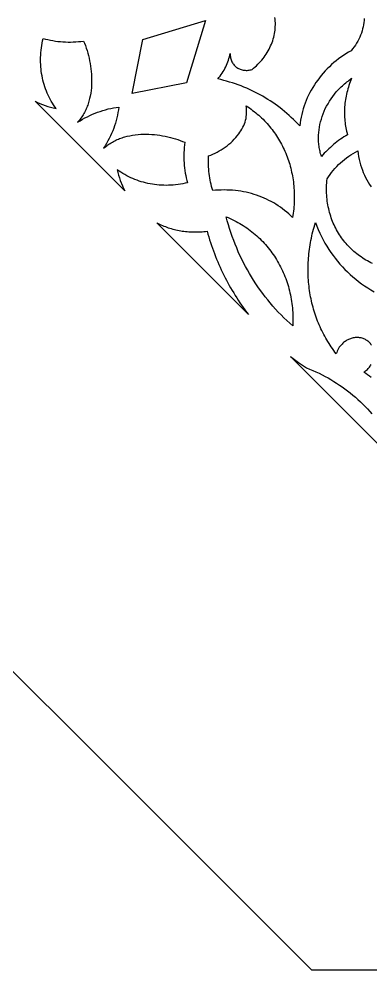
# Model space of a CAD drawing. Extents: x 1908 to 3442, y -299 to 721.
# Drawn here: x 3102.7 to 3144.7, y 2.4 to 115.9 of the extents above; entities that cross this region are included whole.
import ezdxf

# ---------------------------------------------------------------- set-up
doc = ezdxf.new("R2010")
doc.units = 0
doc.layers.add('BITMAP_LAYER', color=18, linetype='CONTINUOUS')

msp = doc.modelspace()

# ---------------------------------------------------------------- linework, layer by layer
at = {"layer": 'BITMAP_LAYER'}
for points in [[(3315.73, 2.45), (3441.68, 128.39), (3441.68, 306.5), (3315.73, 432.45), (3137.62, 432.45), (3011.68, 306.5), (3011.68, 128.39), (3137.62, 2.45)], [(3122.71, 108.3), (3116.25, 107.02), (3117.53, 113.48), (3124.97, 115.74)], [(3105.9, 113.54), (3106.19, 113.47), (3106.49, 113.41), (3106.78, 113.35), (3107.08, 113.3), (3107.38, 113.26), (3107.68, 113.23), (3107.98, 113.21), (3108.29, 113.19), (3108.59, 113.18), (3108.9, 113.18), (3109.21, 113.19), (3109.52, 113.2), (3109.83, 113.23), (3110.14, 113.26), (3110.45, 113.3), (3110.56, 113.03), (3110.67, 112.75), (3110.77, 112.46), (3110.86, 112.17), (3110.95, 111.87), (3111.03, 111.57), (3111.11, 111.26), (3111.17, 110.95), (3111.23, 110.63), (3111.29, 110.31), (3111.33, 109.99), (3111.36, 109.67), (3111.39, 109.34), (3111.41, 109.01), (3111.41, 108.69), (3111.41, 108.36), (3111.4, 108.03), (3111.38, 107.71), (3111.34, 107.38), (3111.3, 107.06), (3111.24, 106.74), (3111.17, 106.43), (3111.09, 106.12), (3111.04, 105.97), (3110.99, 105.81), (3110.94, 105.66), (3110.88, 105.51), (3110.83, 105.37), (3110.76, 105.22), (3110.7, 105.07), (3110.63, 104.93), (3110.56, 104.79), (3110.48, 104.65), (3110.4, 104.51), (3110.32, 104.38), (3110.23, 104.24), (3110.14, 104.11), (3110.05, 103.98), (3109.95, 103.85), (3109.85, 103.73), (3109.74, 103.6), (3110.03, 103.79), (3110.32, 103.96), (3110.61, 104.12), (3110.91, 104.27), (3111.2, 104.42), (3111.51, 104.56), (3111.81, 104.68), (3112.12, 104.8), (3112.43, 104.91), (3112.74, 105.01), (3113.06, 105.1), (3113.37, 105.19), (3113.69, 105.26), (3114.01, 105.32), (3114.33, 105.37), (3114.65, 105.42), (3114.61, 105.09), (3114.55, 104.78), (3114.49, 104.46), (3114.42, 104.14), (3114.34, 103.82), (3114.25, 103.51), (3114.15, 103.2), (3114.04, 102.89), (3113.92, 102.58), (3113.79, 102.27), (3113.65, 101.97), (3113.51, 101.67), (3113.35, 101.38), (3113.19, 101.08), (3113.02, 100.79), (3112.84, 100.51), (3112.96, 100.61), (3113.09, 100.72), (3113.21, 100.81), (3113.34, 100.91), (3113.47, 101), (3113.61, 101.09), (3113.74, 101.17), (3113.88, 101.25), (3114.02, 101.32), (3114.16, 101.4), (3114.31, 101.47), (3114.45, 101.53), (3114.6, 101.59), (3114.75, 101.65), (3114.9, 101.71), (3115.05, 101.76), (3115.2, 101.81), (3115.35, 101.85), (3115.66, 101.94), (3115.98, 102), (3116.3, 102.06), (3116.62, 102.11), (3116.94, 102.14), (3117.26, 102.17), (3117.59, 102.18), (3117.92, 102.18), (3118.25, 102.17), (3118.57, 102.16), (3118.9, 102.13), (3119.22, 102.1), (3119.54, 102.05), (3119.86, 102), (3120.18, 101.94), (3120.49, 101.87), (3120.8, 101.8), (3121.1, 101.72), (3121.4, 101.63), (3121.69, 101.54), (3121.98, 101.44), (3122.26, 101.33), (3122.53, 101.22), (3122.49, 100.91), (3122.46, 100.6), (3122.44, 100.29), (3122.42, 99.98), (3122.41, 99.67), (3122.41, 99.36), (3122.42, 99.06), (3122.44, 98.75), (3122.46, 98.45), (3122.5, 98.15), (3122.54, 97.85), (3122.58, 97.55), (3122.64, 97.25), (3122.7, 96.96), (3122.77, 96.67), (3122.85, 96.38), (3122.57, 96.32), (3122.28, 96.26), (3122, 96.22), (3121.71, 96.17), (3121.43, 96.14), (3121.15, 96.12), (3120.86, 96.1), (3120.58, 96.09), (3120.3, 96.08), (3120.02, 96.09), (3119.74, 96.1), (3119.47, 96.11), (3119.19, 96.14), (3118.92, 96.17), (3118.65, 96.21), (3118.38, 96.26), (3118.11, 96.31), (3117.85, 96.37), (3117.59, 96.44), (3117.33, 96.51), (3117.07, 96.59), (3116.82, 96.68), (3116.57, 96.78), (3116.32, 96.88), (3116.08, 96.99), (3115.83, 97.1), (3115.6, 97.23), (3115.36, 97.36), (3115.13, 97.49), (3114.91, 97.64), (3114.68, 97.79), (3114.47, 97.94), (3114.54, 97.61), (3114.62, 97.28), (3114.72, 96.96), (3114.83, 96.64), (3115.07, 96.02), (3115.21, 95.72), (3115.36, 95.42), (3104.66, 106.12), (3104.95, 105.97), (3105.25, 105.84), (3105.87, 105.59), (3106.19, 105.49), (3106.51, 105.39), (3106.84, 105.31), (3107.17, 105.23), (3107.02, 105.45), (3106.87, 105.67), (3106.73, 105.9), (3106.59, 106.13), (3106.46, 106.36), (3106.34, 106.6), (3106.22, 106.84), (3106.11, 107.09), (3106.01, 107.33), (3105.91, 107.59), (3105.83, 107.84), (3105.75, 108.1), (3105.67, 108.36), (3105.6, 108.62), (3105.54, 108.88), (3105.49, 109.15), (3105.44, 109.42), (3105.4, 109.69), (3105.37, 109.96), (3105.35, 110.24), (3105.33, 110.51), (3105.32, 110.79), (3105.32, 111.07), (3105.32, 111.35), (3105.33, 111.63), (3105.35, 111.91), (3105.37, 112.2), (3105.41, 112.48), (3105.45, 112.76), (3105.5, 113.05), (3105.55, 113.34), (3105.61, 113.62)], [(3142.34, 108.64), (3142.25, 108.43), (3142.18, 108.22), (3142.1, 108.01), (3142.03, 107.8), (3141.97, 107.59), (3141.91, 107.37), (3141.86, 107.16), (3141.81, 106.95), (3141.76, 106.73), (3141.72, 106.52), (3141.68, 106.31), (3141.65, 106.09), (3141.62, 105.88), (3141.6, 105.66), (3141.58, 105.45), (3141.57, 105.24), (3141.56, 105.02), (3141.56, 104.81), (3141.56, 104.6), (3141.56, 104.39), (3141.57, 104.18), (3141.59, 103.97), (3141.61, 103.76), (3141.63, 103.55), (3141.66, 103.34), (3141.69, 103.14), (3141.73, 102.93), (3141.77, 102.73), (3141.82, 102.53), (3141.88, 102.32), (3141.93, 102.12), (3141.71, 101.99), (3141.5, 101.86), (3141.29, 101.72), (3141.08, 101.57), (3140.87, 101.42), (3140.67, 101.27), (3140.47, 101.11), (3140.27, 100.95), (3140.08, 100.78), (3139.89, 100.61), (3139.7, 100.44), (3139.52, 100.26), (3139.34, 100.08), (3139.16, 99.9), (3138.99, 99.71), (3138.82, 99.51), (3138.77, 99.67), (3138.72, 99.82), (3138.68, 99.98), (3138.65, 100.14), (3138.61, 100.29), (3138.58, 100.45), (3138.55, 100.61), (3138.53, 100.77), (3138.51, 100.93), (3138.5, 101.09), (3138.48, 101.25), (3138.47, 101.41), (3138.47, 101.74), (3138.48, 102.06), (3138.5, 102.38), (3138.53, 102.7), (3138.58, 103.03), (3138.64, 103.35), (3138.72, 103.67), (3138.81, 103.99), (3138.91, 104.3), (3139.02, 104.61), (3139.15, 104.92), (3139.28, 105.23), (3139.43, 105.53), (3139.6, 105.82), (3139.77, 106.11), (3139.96, 106.4), (3140.16, 106.68), (3140.36, 106.95), (3140.59, 107.22), (3140.7, 107.35), (3140.82, 107.47), (3140.94, 107.6), (3141.06, 107.72), (3141.18, 107.85), (3141.31, 107.97), (3141.44, 108.08), (3141.57, 108.2), (3141.71, 108.31), (3141.85, 108.43), (3141.99, 108.53), (3142.13, 108.64), (3142.28, 108.74), (3142.42, 108.85)], [(3130.02, 105.45), (3130.22, 105.31), (3130.42, 105.17), (3130.61, 105.03), (3130.8, 104.89), (3130.98, 104.74), (3131.16, 104.59), (3131.34, 104.44), (3131.51, 104.28), (3131.68, 104.12), (3131.85, 103.96), (3132.02, 103.79), (3132.18, 103.62), (3132.33, 103.45), (3132.49, 103.27), (3132.64, 103.1), (3132.79, 102.92), (3132.93, 102.73), (3133.07, 102.55), (3133.21, 102.36), (3133.34, 102.17), (3133.47, 101.98), (3133.59, 101.78), (3133.71, 101.58), (3133.83, 101.38), (3133.95, 101.18), (3134.06, 100.98), (3134.16, 100.77), (3134.27, 100.56), (3134.37, 100.35), (3134.46, 100.14), (3134.56, 99.92), (3134.64, 99.7), (3134.73, 99.48), (3134.81, 99.26), (3134.88, 99.04), (3134.96, 98.82), (3135.03, 98.59), (3135.09, 98.36), (3135.15, 98.13), (3135.21, 97.9), (3135.26, 97.67), (3135.31, 97.43), (3135.36, 97.2), (3135.4, 96.96), (3135.43, 96.72), (3135.47, 96.48), (3135.49, 96.24), (3135.52, 96), (3135.54, 95.75), (3135.56, 95.51), (3135.57, 95.26), (3135.57, 95.01), (3135.58, 94.76), (3135.58, 94.52), (3135.57, 94.27), (3135.56, 94.01), (3135.55, 93.76), (3135.53, 93.51), (3135.51, 93.26), (3135.48, 93), (3135.45, 92.75), (3135.42, 92.49), (3135.38, 92.24), (3135.15, 92.46), (3134.91, 92.68), (3134.67, 92.89), (3134.43, 93.09), (3134.18, 93.29), (3133.92, 93.47), (3133.66, 93.65), (3133.39, 93.82), (3133.12, 93.99), (3132.84, 94.14), (3132.56, 94.29), (3132.27, 94.43), (3131.98, 94.56), (3131.69, 94.68), (3131.39, 94.8), (3131.09, 94.9), (3130.78, 95), (3130.47, 95.09), (3130.16, 95.17), (3129.84, 95.25), (3129.52, 95.31), (3129.2, 95.37), (3128.87, 95.42), (3128.55, 95.46), (3128.22, 95.49), (3127.88, 95.51), (3127.55, 95.52), (3127.21, 95.53), (3126.87, 95.52), (3126.53, 95.51), (3126.19, 95.49), (3125.85, 95.45), (3125.78, 95.7), (3125.71, 95.95), (3125.65, 96.2), (3125.59, 96.46), (3125.54, 96.71), (3125.5, 96.97), (3125.46, 97.23), (3125.43, 97.48), (3125.4, 97.75), (3125.38, 98.01), (3125.36, 98.27), (3125.35, 98.54), (3125.35, 98.8), (3125.35, 99.07), (3125.35, 99.33), (3125.36, 99.6), (3125.63, 99.7), (3125.88, 99.8), (3126.14, 99.92), (3126.39, 100.04), (3126.63, 100.18), (3126.87, 100.32), (3127.11, 100.48), (3127.34, 100.64), (3127.56, 100.81), (3127.78, 100.99), (3128, 101.17), (3128.2, 101.37), (3128.4, 101.57), (3128.59, 101.78), (3128.78, 102), (3128.95, 102.22), (3129.09, 102.41), (3129.22, 102.6), (3129.34, 102.8), (3129.45, 103.01), (3129.55, 103.21), (3129.63, 103.42), (3129.7, 103.63), (3129.77, 103.85), (3129.82, 104.06), (3129.85, 104.28), (3129.88, 104.5), (3129.89, 104.72), (3129.89, 104.93), (3129.88, 105.15), (3129.86, 105.36), (3129.82, 105.58)], [(3127.7, 92.24), (3127.94, 92.13), (3128.17, 92.02), (3128.4, 91.9), (3128.63, 91.78), (3128.85, 91.66), (3129.07, 91.53), (3129.29, 91.4), (3129.5, 91.27), (3129.71, 91.13), (3129.92, 90.99), (3130.13, 90.84), (3130.33, 90.69), (3130.52, 90.54), (3130.72, 90.38), (3130.91, 90.22), (3131.1, 90.06), (3131.28, 89.89), (3131.46, 89.72), (3131.64, 89.54), (3131.81, 89.37), (3131.98, 89.18), (3132.14, 89), (3132.31, 88.81), (3132.46, 88.62), (3132.62, 88.43), (3132.77, 88.23), (3132.91, 88.03), (3133.06, 87.83), (3133.2, 87.63), (3133.33, 87.42), (3133.46, 87.21), (3133.59, 86.99), (3133.71, 86.78), (3133.83, 86.56), (3133.95, 86.34), (3134.06, 86.11), (3134.17, 85.89), (3134.27, 85.66), (3134.37, 85.43), (3134.46, 85.19), (3134.55, 84.96), (3134.64, 84.72), (3134.72, 84.48), (3134.8, 84.24), (3134.87, 83.99), (3134.94, 83.75), (3135, 83.5), (3135.06, 83.25), (3135.12, 83), (3135.17, 82.74), (3135.22, 82.49), (3135.26, 82.23), (3135.29, 81.97), (3135.33, 81.71), (3135.35, 81.45), (3135.38, 81.18), (3135.4, 80.92), (3135.41, 80.65), (3135.42, 80.38), (3135.42, 80.11), (3135.42, 79.84), (3135.42, 79.57), (3135.41, 79.3), (3135.05, 79.62), (3134.69, 79.94), (3134.34, 80.28), (3134, 80.62), (3133.67, 80.96), (3133.34, 81.32), (3133.02, 81.67), (3132.71, 82.04), (3132.41, 82.41), (3132.11, 82.79), (3131.82, 83.17), (3131.53, 83.55), (3131.25, 83.95), (3130.99, 84.34), (3130.72, 84.75), (3130.47, 85.16), (3130.22, 85.57), (3129.98, 85.99), (3129.75, 86.41), (3129.53, 86.84), (3129.31, 87.28), (3129.1, 87.71), (3128.9, 88.16), (3128.71, 88.61), (3128.53, 89.06), (3128.35, 89.51), (3128.18, 89.97), (3128.02, 90.44), (3127.87, 90.91), (3127.72, 91.38), (3127.59, 91.86), (3127.46, 92.34)], [(3119.34, 91.52), (3119.51, 91.44), (3119.68, 91.36), (3119.85, 91.29), (3120.02, 91.22), (3120.2, 91.15), (3120.37, 91.09), (3120.55, 91.02), (3120.73, 90.97), (3120.91, 90.91), (3121.1, 90.86), (3121.28, 90.81), (3121.47, 90.77), (3121.65, 90.73), (3121.84, 90.69), (3122.03, 90.66), (3122.22, 90.63), (3122.41, 90.6), (3122.61, 90.58), (3122.8, 90.56), (3122.99, 90.55), (3123.19, 90.53), (3123.38, 90.53), (3123.58, 90.52), (3123.78, 90.52), (3123.98, 90.52), (3124.18, 90.53), (3124.38, 90.54), (3124.58, 90.55), (3124.78, 90.57), (3124.98, 90.59), (3125.18, 90.62), (3125.27, 90.27), (3125.37, 89.93), (3125.48, 89.59), (3125.59, 89.26), (3125.7, 88.92), (3125.81, 88.59), (3125.93, 88.26), (3126.06, 87.93), (3126.18, 87.6), (3126.31, 87.28), (3126.45, 86.95), (3126.59, 86.63), (3126.73, 86.31), (3126.87, 85.99), (3127.02, 85.68), (3127.17, 85.37), (3127.33, 85.06), (3127.49, 84.75), (3127.65, 84.44), (3127.82, 84.14), (3127.99, 83.84), (3128.17, 83.54), (3128.35, 83.24), (3128.53, 82.94), (3128.71, 82.65), (3128.9, 82.36), (3129.09, 82.07), (3129.29, 81.79), (3129.49, 81.51), (3129.69, 81.23), (3129.89, 80.95), (3130.1, 80.68), (3119.17, 91.61)]]:
    msp.add_lwpolyline(points, close=True, dxfattribs=at)
for points in [[(3143.92, 116), (3143.9, 115.75), (3143.88, 115.5), (3143.84, 115.25), (3143.79, 115), (3143.73, 114.75), (3143.66, 114.5), (3143.58, 114.25), (3143.49, 114), (3143.38, 113.76), (3143.27, 113.52), (3143.14, 113.28), (3143.01, 113.05), (3142.86, 112.81), (3142.7, 112.59), (3142.54, 112.36), (3142.36, 112.15), (3142.04, 111.97), (3141.73, 111.78), (3141.43, 111.58), (3141.13, 111.38), (3140.85, 111.17), (3140.56, 110.95), (3140.29, 110.72), (3140.02, 110.48), (3139.76, 110.24), (3139.51, 109.99), (3139.26, 109.73), (3139.03, 109.47), (3138.8, 109.2), (3138.58, 108.92), (3138.37, 108.64), (3138.16, 108.35), (3137.97, 108.06), (3137.78, 107.76), (3137.61, 107.45), (3137.44, 107.15), (3137.28, 106.83), (3137.13, 106.52), (3137, 106.2), (3136.87, 105.87), (3136.75, 105.55), (3136.64, 105.22), (3136.55, 104.88), (3136.46, 104.55), (3136.38, 104.21), (3136.32, 103.87), (3136.27, 103.53), (3136.22, 103.18), (3135.98, 103.44), (3135.73, 103.7), (3135.48, 103.95), (3135.22, 104.19), (3134.96, 104.43), (3134.7, 104.67), (3134.43, 104.89), (3134.15, 105.12), (3133.88, 105.34), (3133.59, 105.55), (3133.31, 105.76), (3133.02, 105.96), (3132.72, 106.15), (3132.42, 106.34), (3132.12, 106.53), (3131.81, 106.71), (3131.5, 106.88), (3131.19, 107.05), (3130.87, 107.21), (3130.55, 107.37), (3130.23, 107.52), (3129.9, 107.66), (3129.57, 107.8), (3129.23, 107.94), (3128.9, 108.06), (3128.55, 108.18), (3128.21, 108.3), (3127.86, 108.41), (3127.51, 108.51), (3127.16, 108.61), (3126.81, 108.7), (3126.45, 108.78), (3126.59, 108.95), (3126.72, 109.12), (3126.85, 109.3), (3126.97, 109.48), (3127.09, 109.66), (3127.2, 109.84), (3127.3, 110.03), (3127.4, 110.22), (3127.49, 110.42), (3127.58, 110.61), (3127.65, 110.81), (3127.73, 111.01), (3127.79, 111.21), (3127.85, 111.41), (3127.9, 111.62), (3127.95, 111.82), (3127.94, 111.68), (3127.95, 111.54), (3127.96, 111.41), (3127.98, 111.28), (3128.01, 111.16), (3128.04, 111.04), (3128.08, 110.93), (3128.13, 110.82), (3128.19, 110.71), (3128.25, 110.62), (3128.32, 110.52), (3128.39, 110.43), (3128.47, 110.35), (3128.55, 110.27), (3128.64, 110.2), (3128.73, 110.13), (3128.83, 110.07), (3128.92, 110.02), (3129.03, 109.97), (3129.13, 109.93), (3129.24, 109.89), (3129.35, 109.86), (3129.47, 109.84), (3129.58, 109.82), (3129.7, 109.81), (3129.82, 109.8), (3129.94, 109.8), (3130.06, 109.81), (3130.18, 109.83), (3130.31, 109.85), (3130.43, 109.88), (3130.55, 109.92), (3130.73, 110.06), (3130.91, 110.21), (3131.08, 110.36), (3131.24, 110.52), (3131.4, 110.68), (3131.56, 110.85), (3131.7, 111.02), (3131.85, 111.2), (3131.98, 111.38), (3132.11, 111.56), (3132.24, 111.75), (3132.36, 111.94), (3132.47, 112.13), (3132.57, 112.32), (3132.67, 112.52), (3132.76, 112.72), (3132.85, 112.93), (3132.93, 113.13), (3133, 113.34), (3133.06, 113.55), (3133.12, 113.76), (3133.17, 113.97), (3133.22, 114.18), (3133.25, 114.39), (3133.28, 114.61), (3133.3, 114.82), (3133.31, 115.04), (3133.32, 115.25), (3133.32, 115.47), (3133.31, 115.68), (3133.29, 115.89), (3133.26, 116.11)], [(3144.92, 86.75), (3144.72, 86.85), (3144.52, 86.95), (3144.32, 87.06), (3144.12, 87.17), (3143.93, 87.28), (3143.74, 87.4), (3143.55, 87.53), (3143.37, 87.65), (3143.19, 87.78), (3143.02, 87.92), (3142.85, 88.06), (3142.68, 88.2), (3142.51, 88.35), (3142.35, 88.5), (3142.2, 88.65), (3142.04, 88.81), (3141.89, 88.97), (3141.75, 89.13), (3141.61, 89.3), (3141.47, 89.47), (3141.34, 89.65), (3141.21, 89.83), (3141.08, 90.01), (3140.96, 90.19), (3140.84, 90.38), (3140.73, 90.57), (3140.62, 90.76), (3140.52, 90.96), (3140.42, 91.16), (3140.33, 91.36), (3140.23, 91.56), (3140.15, 91.77), (3140.07, 91.98), (3139.99, 92.19), (3139.92, 92.4), (3139.85, 92.62), (3139.79, 92.84), (3139.73, 93.06), (3139.68, 93.28), (3139.63, 93.51), (3139.59, 93.74), (3139.55, 93.97), (3139.51, 94.2), (3139.49, 94.43), (3139.46, 94.67), (3139.44, 94.9), (3139.43, 95.14), (3139.42, 95.38), (3139.42, 95.62), (3139.42, 95.86), (3139.43, 96.11), (3139.45, 96.36), (3139.46, 96.6), (3139.49, 96.85), (3139.66, 97.11), (3139.84, 97.37), (3140.03, 97.62), (3140.23, 97.87), (3140.43, 98.1), (3140.65, 98.33), (3140.87, 98.56), (3141.1, 98.77), (3141.33, 98.98), (3141.57, 99.18), (3141.82, 99.37), (3142.08, 99.55), (3142.34, 99.72), (3142.6, 99.89), (3142.87, 100.04), (3143.15, 100.19), (3143.2, 99.85), (3143.25, 99.51), (3143.32, 99.18), (3143.4, 98.85), (3143.49, 98.53), (3143.59, 98.22), (3143.7, 97.91), (3143.81, 97.6), (3143.94, 97.3), (3144.08, 97.01), (3144.23, 96.73), (3144.39, 96.45), (3144.56, 96.17), (3144.73, 95.9)], [(3144.77, 77.02), (3144.71, 77.1), (3144.65, 77.19), (3144.58, 77.27), (3144.5, 77.35), (3144.42, 77.43), (3144.34, 77.5), (3144.25, 77.56), (3144.16, 77.62), (3144.07, 77.68), (3143.98, 77.73), (3143.88, 77.77), (3143.78, 77.81), (3143.68, 77.84), (3143.57, 77.87), (3143.47, 77.89), (3143.36, 77.9), (3143.26, 77.92), (3143.15, 77.92), (3143.04, 77.92), (3142.93, 77.92), (3142.82, 77.91), (3142.71, 77.89), (3142.6, 77.87), (3142.49, 77.85), (3142.38, 77.82), (3142.27, 77.78), (3142.17, 77.74), (3142.06, 77.69), (3141.96, 77.64), (3141.85, 77.59), (3141.75, 77.53), (3141.65, 77.46), (3141.55, 77.39), (3141.46, 77.31), (3141.36, 77.23), (3141.27, 77.14), (3141.15, 77.02), (3141.04, 76.89), (3140.94, 76.75), (3140.85, 76.6), (3140.77, 76.46), (3140.7, 76.3), (3140.64, 76.15), (3140.59, 75.99), (3140.43, 76.19), (3140.28, 76.39), (3140.14, 76.59), (3139.99, 76.8), (3139.85, 77.01), (3139.72, 77.21), (3139.58, 77.43), (3139.45, 77.64), (3139.33, 77.85), (3139.21, 78.07), (3139.09, 78.29), (3138.97, 78.51), (3138.86, 78.74), (3138.75, 78.96), (3138.65, 79.19), (3138.55, 79.42), (3138.45, 79.65), (3138.36, 79.88), (3138.27, 80.11), (3138.18, 80.35), (3138.1, 80.58), (3138.02, 80.82), (3137.95, 81.06), (3137.88, 81.3), (3137.81, 81.54), (3137.75, 81.79), (3137.68, 82.03), (3137.63, 82.28), (3137.58, 82.52), (3137.53, 82.77), (3137.48, 83.02), (3137.44, 83.27), (3137.4, 83.52), (3137.37, 83.78), (3137.34, 84.03), (3137.31, 84.29), (3137.28, 84.54), (3137.27, 84.8), (3137.25, 85.05), (3137.24, 85.31), (3137.23, 85.57), (3137.23, 85.83), (3137.22, 86.09), (3137.23, 86.35), (3137.23, 86.61), (3137.25, 86.87), (3137.26, 87.14), (3137.28, 87.4), (3137.3, 87.66), (3137.33, 87.92), (3137.36, 88.19), (3137.39, 88.45), (3137.43, 88.72), (3137.47, 88.98), (3137.51, 89.25), (3137.56, 89.51), (3137.62, 89.78), (3137.67, 90.04), (3137.73, 90.31), (3137.8, 90.57), (3137.87, 90.84), (3137.94, 91.1), (3138.02, 91.37), (3138.1, 91.63), (3138.26, 91.21), (3138.43, 90.79), (3138.62, 90.38), (3138.82, 89.98), (3139.02, 89.58), (3139.24, 89.19), (3139.46, 88.81), (3139.7, 88.44), (3139.95, 88.07), (3140.2, 87.72), (3140.47, 87.37), (3140.74, 87.02), (3141.02, 86.69), (3141.32, 86.37), (3141.62, 86.05), (3141.93, 85.74), (3142.25, 85.44), (3142.57, 85.15), (3142.91, 84.87), (3143.25, 84.6), (3143.6, 84.34), (3143.96, 84.08), (3144.33, 83.84), (3144.71, 83.61), (3145.09, 83.38)], [(3157.34, 53.44), (3135.14, 75.64), (3135.6, 75.29), (3136.07, 74.95), (3136.55, 74.62), (3137.03, 74.3), (3137.41, 74.15), (3137.79, 73.99), (3138.16, 73.82), (3138.53, 73.65), (3138.89, 73.47), (3139.25, 73.28), (3139.6, 73.09), (3139.95, 72.89), (3140.29, 72.68), (3140.63, 72.47), (3140.97, 72.25), (3141.3, 72.02), (3141.62, 71.78), (3141.94, 71.55), (3142.25, 71.3), (3142.56, 71.05), (3142.87, 70.79), (3143.16, 70.52), (3143.46, 70.25), (3143.74, 69.98), (3144.02, 69.69), (3144.3, 69.41), (3144.57, 69.11), (3144.83, 68.81)], [(3144.73, 73.14), (3144.53, 73.32), (3144.32, 73.48), (3144.1, 73.64), (3143.88, 73.78), (3143.98, 73.86), (3144.09, 73.94), (3144.19, 74.03), (3144.29, 74.12), (3144.38, 74.22), (3144.46, 74.31), (3144.54, 74.4), (3144.61, 74.5), (3144.67, 74.6), (3144.74, 74.7)]]:
    msp.add_lwpolyline(points, dxfattribs=at)

doc.saveas('drawing.dxf')
